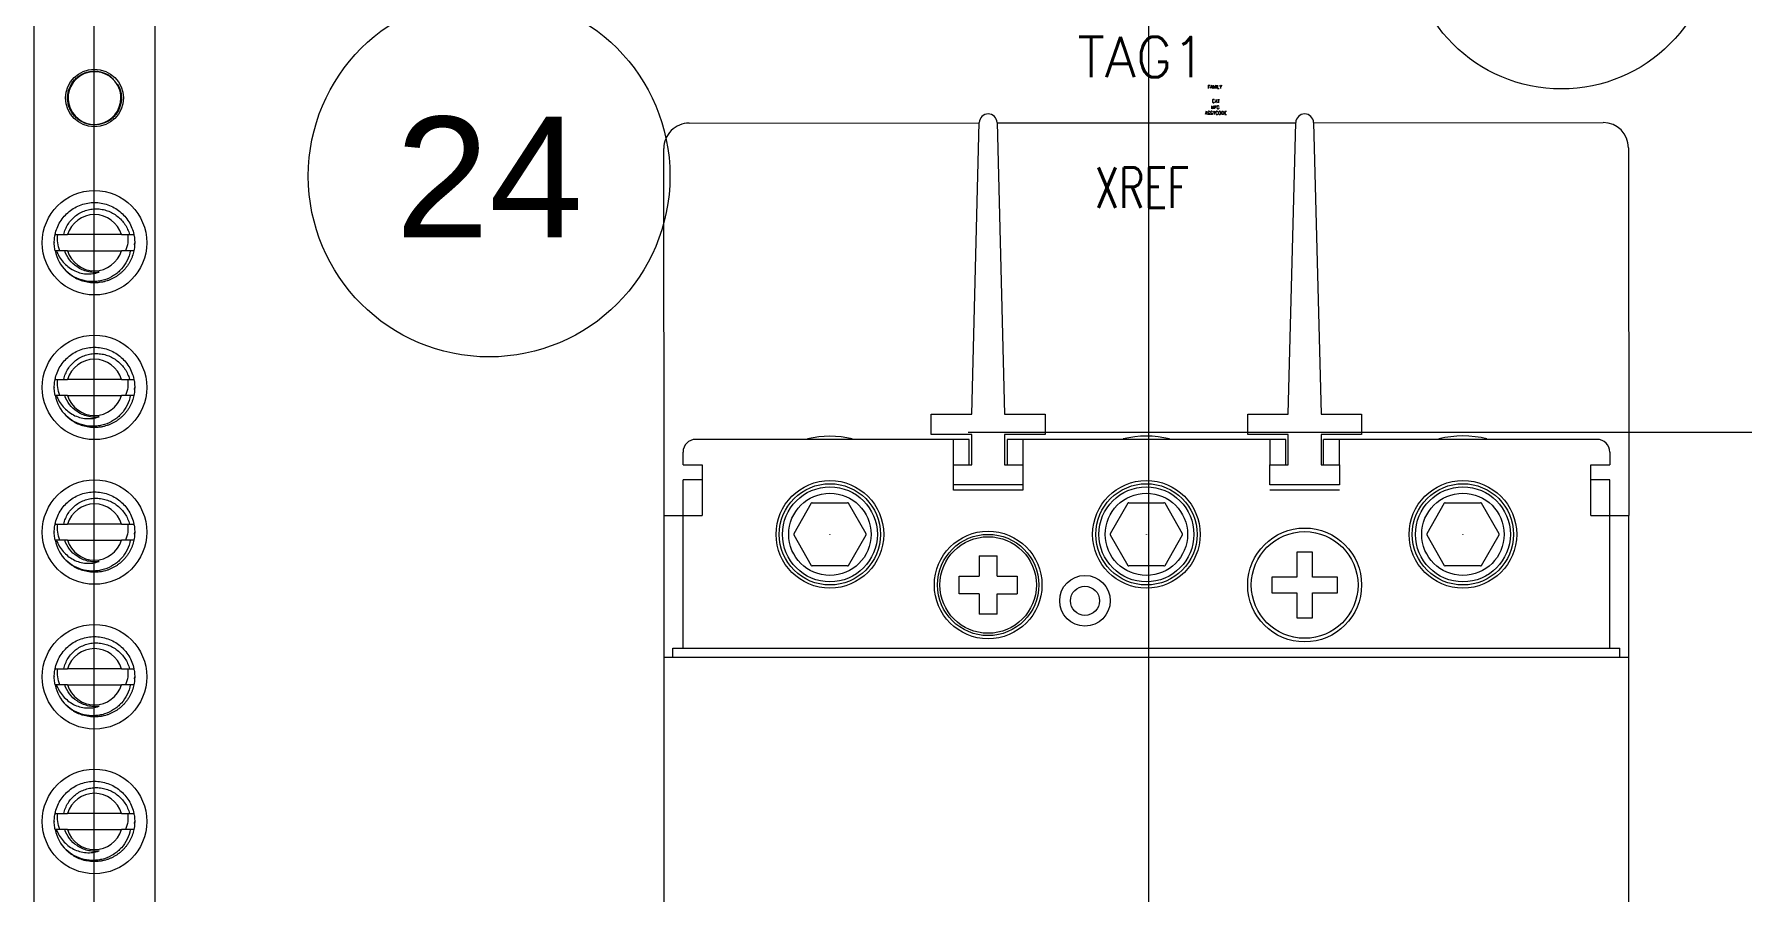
# Model space of a CAD drawing. Header units: inches. Extents: x -0.2 to 94.8, y -0.3 to 60.7.
# Drawn here: x 33.81 to 39.13, y 33.75 to 36.43 of the extents above; entities that cross this region are included whole.
import ezdxf
from ezdxf.enums import TextEntityAlignment as Align

# ---------------------------------------------------------------- set-up
doc = ezdxf.new("R2010")
doc.units = ezdxf.units.IN
doc.header["$MEASUREMENT"] = 0
doc.linetypes.add('SLD-Solid', pattern=[0])
for name, color, linetype in [('PB', 7, 'Continuous'), ('PBAL', 52, 'Continuous'), ('PITEM', 20, 'Continuous'), ('PSYMS', 2, 'Continuous')]:
    doc.layers.add(name, color=color, linetype=linetype)
doc.styles.get("Standard").update_dxf_attribs({"font": 'arial.ttf'})
doc.styles.add('WD', font='romans.shx', dxfattribs={"height": 0.185})

msp = doc.modelspace()

# ---------------------------------------------------------------- linework, layer by layer
at = {"color": 7, "linetype": 'SLD-Solid', "lineweight": 25}
for p, q in [((33.81363, 31.49519), (33.81363, 36.45678)), ((34.18875, 36.45678), (34.18875, 31.49519)), ((34.08507, 35.80157), (33.91731, 35.80157)), ((34.11052, 35.80157), (34.1237, 35.80157)), ((33.87619, 35.77706), (33.87615, 35.77656)), ((33.91731, 35.75155), (34.08507, 35.75155)), ((33.87619, 35.32692), (33.87615, 35.32642)), ((34.08507, 35.35142), (33.91731, 35.35142)), ((34.11052, 35.35142), (34.1237, 35.35142)), ((33.91731, 35.30141), (34.08507, 35.30141)), ((34.08507, 34.90128), (33.91731, 34.90128)), ((34.11052, 34.90128), (34.1237, 34.90128)), ((33.87619, 34.87678), (33.87615, 34.87627)), ((33.91731, 34.85126), (34.08507, 34.85126)), ((33.87619, 34.42663), (33.87615, 34.42613)), ((34.08507, 34.45114), (33.91731, 34.45114)), ((34.11052, 34.45114), (34.1237, 34.45114)), ((33.91731, 34.40112), (34.08507, 34.40112)), ((34.08507, 34.00099), (33.91731, 34.00099)), ((34.11052, 34.00099), (34.1237, 34.00099)), ((33.87619, 33.97649), (33.87615, 33.97599)), ((33.91731, 33.95098), (34.08507, 33.95098))]:
    msp.add_line(p, q, dxfattribs=at)
at = {"color": 7, "linetype": 'Continuous'}
for p, q in [((35.85091, 36.14861), (36.75348, 36.14914)), ((36.80891, 36.14918), (37.73804, 36.14973)), ((37.79348, 36.14976), (38.69434, 36.15029)), ((35.77287, 34.9283), (35.7722, 36.0698)), ((38.77315, 36.07157), (38.77383, 34.9283)), ((36.231, 34.96583), (36.17628, 34.87105)), ((36.2342, 34.96768), (36.34362, 34.96768)), ((36.40154, 34.87105), (36.34682, 34.96583)), ((37.21556, 34.96583), (37.16085, 34.87105)), ((37.21877, 34.96768), (37.32818, 34.96768)), ((37.38611, 34.87105), (37.33139, 34.96583)), ((38.20013, 34.96583), (38.14541, 34.87105)), ((38.20334, 34.96768), (38.31275, 34.96768)), ((38.37067, 34.87105), (38.31596, 34.96583)), ((36.17628, 34.86739), (36.231, 34.77262)), ((36.34682, 34.77262), (36.40154, 34.86739)), ((37.16085, 34.86739), (37.21556, 34.77262)), ((37.33139, 34.77262), (37.38611, 34.86739)), ((38.14541, 34.86739), (38.20013, 34.77262)), ((38.31596, 34.77262), (38.37067, 34.86739)), ((36.34362, 34.77077), (36.2342, 34.77077)), ((37.32818, 34.77077), (37.21877, 34.77077)), ((38.31275, 34.77077), (38.20334, 34.77077))]:
    msp.add_line(p, q, dxfattribs=at)
at = {"color": 6, "linetype": 'Continuous'}
for p, q in [((36.72212, 35.16459), (35.87146, 35.16459)), ((36.67289, 35.08583), (36.67289, 35.16459)), ((36.72212, 35.08583), (36.72212, 35.16459)), ((37.70669, 35.16459), (36.84027, 35.16459)), ((36.84027, 35.16459), (36.84027, 35.08583)), ((36.8895, 35.16459), (36.8895, 35.08594)), ((37.65746, 35.16459), (37.65746, 35.08583)), ((37.70669, 35.08583), (37.70669, 35.16459)), ((38.6755, 35.16459), (37.82483, 35.16459)), ((37.82483, 35.08583), (37.82483, 35.16459)), ((37.87406, 35.08583), (37.87406, 35.16459)), ((35.83207, 35.08583), (35.83207, 35.12521)), ((38.71488, 35.12521), (38.71488, 35.08583)), ((35.83207, 35.08583), (35.89115, 35.08583)), ((35.89115, 35.08583), (35.89115, 34.9283)), ((38.65581, 35.08583), (38.71488, 35.08583)), ((38.65581, 34.9283), (38.65581, 35.08583)), ((35.89115, 35.03857), (35.83207, 35.03857)), ((35.83207, 34.51478), (35.83207, 35.03857)), ((36.67289, 35.00706), (36.67289, 35.02282)), ((36.8895, 35.00706), (36.67289, 35.00706)), ((36.8895, 35.02282), (36.8895, 35.00706)), ((37.87406, 35.00706), (37.65746, 35.00706)), ((38.71488, 35.03857), (38.65581, 35.03857)), ((38.71488, 34.51478), (38.71488, 35.03857)), ((35.773, 34.9283), (35.89115, 34.9283)), ((35.773, 30.28115), (35.773, 34.9283)), ((38.65581, 34.9283), (38.77396, 34.9283)), ((38.77396, 30.28115), (38.77396, 34.9283)), ((37.79037, 34.81409), (37.74115, 34.81409)), ((37.74115, 34.81409), (37.74115, 34.73631)), ((37.79037, 34.73631), (37.79037, 34.81409)), ((37.74115, 34.73631), (37.66337, 34.73631)), ((37.66337, 34.73631), (37.66337, 34.68708)), ((37.86815, 34.73631), (37.79037, 34.73631)), ((37.86815, 34.68708), (37.86815, 34.73631)), ((37.66337, 34.68708), (37.74115, 34.68708)), ((37.74115, 34.68708), (37.74115, 34.6093)), ((37.79037, 34.68708), (37.86815, 34.68708)), ((37.79037, 34.6093), (37.79037, 34.68708)), ((37.74115, 34.6093), (37.79037, 34.6093)), ((35.773, 34.48721), (38.77396, 34.48721)), ((35.80057, 34.51478), (38.74639, 34.51478)), ((35.80057, 34.48721), (35.80057, 34.51478)), ((38.74639, 34.48721), (38.74639, 34.51478))]:
    msp.add_line(p, q, dxfattribs=at)
at = {"color": 7, "linetype": 'SLD-Solid', "lineweight": 25, "flags": 128}
for points in [[(33.87937, 35.80474), (33.87859, 35.80112), (33.8781, 35.79855)], [(34.12605, 35.76992), (34.12611, 35.77107), (34.12623, 35.77656)], [(33.87937, 35.35459), (33.87859, 35.35098), (33.8781, 35.34841)], [(34.12605, 35.31978), (34.12611, 35.32092), (34.12623, 35.32642)], [(33.87937, 34.90445), (33.87859, 34.90083), (33.8781, 34.89826)], [(34.12605, 34.86964), (34.12611, 34.87078), (34.12623, 34.87627)], [(33.87937, 34.45431), (33.87859, 34.45069), (33.8781, 34.44812)], [(34.12605, 34.41949), (34.12611, 34.42064), (34.12623, 34.42613)], [(33.87937, 34.00416), (33.87859, 34.00055), (33.8781, 33.99798)], [(34.12605, 33.96935), (34.12611, 33.97049), (34.12623, 33.97599)]]:
    msp.add_lwpolyline(points, dxfattribs=at)
at = {"color": 7, "linetype": 'SLD-Solid', "lineweight": 25}
for centre, radius in [((34.00119, 36.2267), 0.08984), ((34.00119, 35.77656), 0.16255), ((34.00119, 35.32642), 0.16255), ((34.00119, 34.87627), 0.16255), ((34.00119, 34.42613), 0.16255), ((34.00119, 33.97599), 0.16255)]:
    msp.add_circle(centre, radius, dxfattribs=at)
at = {"color": 6, "linetype": 'Continuous'}
for centre, radius in [((36.28891, 34.86922), 0.16738), ((36.28891, 34.86922), 0.15753), ((36.28891, 34.86922), 0.14768), ((36.28891, 34.86922), 0.12799), ((37.27348, 34.86922), 0.16738), ((37.27348, 34.86922), 0.15753), ((37.27348, 34.86922), 0.14768), ((37.27348, 34.86922), 0.12799), ((38.25804, 34.86922), 0.16738), ((38.25804, 34.86922), 0.15753), ((38.25804, 34.86922), 0.14768), ((38.25804, 34.86922), 0.12799), ((37.76576, 34.71169), 0.17722), ((36.78119, 34.71169), 0.16738), ((37.76576, 34.71169), 0.16596), ((37.08243, 34.66246), 0.07877), ((37.08243, 34.66246), 0.04529)]:
    msp.add_circle(centre, radius, dxfattribs=at)
at = {"color": 7, "linetype": 'Continuous'}
for centre, radius in [((36.28891, 34.86922), 0.000191), ((36.78119, 34.71169), 0.15753), ((37.27348, 34.86922), 0.000191), ((38.25804, 34.86922), 0.000191)]:
    msp.add_circle(centre, radius, dxfattribs=at)
at = {"color": 7, "linetype": 'SLD-Solid', "lineweight": 25}
for centre, radius, start, end in [((34.00121, 36.22658), 0.08201, 45.49411, 0.0886), ((34.00119, 36.2267), 0.08203, 0, 45), ((34.00119, 35.77656), 0.08753, 16.60155, 163.39845), ((34.00119, 35.77656), 0.12504, 191.53696, 225), ((34.00119, 35.77656), 0.08753, 196.60155, 343.39845), ((34.00119, 35.32642), 0.08753, 16.60155, 163.39845), ((34.00119, 35.32642), 0.12504, 191.53696, 225), ((34.00119, 35.32642), 0.08753, 196.60155, 343.39845), ((34.00119, 34.87627), 0.08753, 16.60155, 163.39845), ((34.00119, 34.87627), 0.12504, 191.53696, 225), ((34.00119, 34.87627), 0.08753, 196.60155, 343.39845), ((34.00119, 34.42613), 0.08753, 16.60155, 163.39845), ((34.00119, 34.42613), 0.12504, 191.53696, 225), ((34.00119, 34.42613), 0.08753, 196.60155, 343.39845), ((34.00119, 33.97599), 0.08753, 16.60155, 163.39845), ((34.00119, 33.97599), 0.12504, 191.53696, 225), ((34.00119, 33.97599), 0.08753, 196.60155, 343.39845)]:
    msp.add_arc(centre, radius, start, end, dxfattribs=at)
at = {"color": 7, "linetype": 'Continuous'}
for centre, radius, start, end in [((35.85096, 36.06984), 0.07877, 90.03389, 180.03389), ((38.69439, 36.07153), 0.07877, 0.03389, 90.03389), ((36.28882, 34.86893), 0.30522, 76.84301, 103.1296), ((37.27338, 34.86951), 0.30522, 76.30898, 103.65593), ((38.25795, 34.8701), 0.30522, 75.77524, 104.18205), ((36.28891, 34.86922), 0.11263, 119.05831, 120.94169), ((36.28891, 34.86922), 0.11263, 59.05831, 60.94169), ((37.27348, 34.86922), 0.11263, 119.05831, 120.94169), ((37.27348, 34.86922), 0.11263, 59.05831, 60.94169), ((38.25804, 34.86922), 0.11263, 119.05831, 120.94169), ((38.25804, 34.86922), 0.11263, 59.05831, 60.94169), ((36.28891, 34.86922), 0.11263, 179.06862, 180.93138), ((36.28891, 34.86922), 0.11263, 359.06862, 0.93138), ((37.27348, 34.86922), 0.11263, 179.06862, 180.93138), ((37.27348, 34.86922), 0.11263, 359.06862, 0.93138), ((38.25804, 34.86922), 0.11263, 179.06862, 180.93138), ((38.25804, 34.86922), 0.11263, 359.06862, 0.93138), ((36.28891, 34.86922), 0.11263, 239.05831, 240.94169), ((36.28891, 34.86922), 0.11263, 299.05831, 300.94169), ((37.27348, 34.86922), 0.11263, 239.05831, 240.94169), ((37.27348, 34.86922), 0.11263, 299.05831, 300.94169), ((38.25804, 34.86922), 0.11263, 239.05831, 240.94169), ((38.25804, 34.86922), 0.11263, 299.05831, 300.94169)]:
    msp.add_arc(centre, radius, start, end, dxfattribs=at)
at = {"color": 6, "linetype": 'Continuous'}
for centre, start, end in [((35.87146, 35.12521), 90, 180), ((38.6755, 35.12521), 360, 90)]:
    msp.add_arc(centre, 0.03938, start, end, dxfattribs=at)
at = {"color": 7, "linetype": 'SLD-Solid', "lineweight": 25}
for points, knots in [([(34.07328, 36.26926), (34.07855, 36.26034), (34.08207, 36.25065), (34.08461, 36.2354), (34.08499, 36.2303), (34.0848, 36.22008), (34.08423, 36.21491), (34.08217, 36.20485), (34.08069, 36.19996), (34.07684, 36.19047), (34.07444, 36.18584), (34.06891, 36.17722), (34.06577, 36.17319), (34.05875, 36.1657), (34.05485, 36.16224), (34.04249, 36.15317), (34.03303, 36.14861), (34.01332, 36.14324), (34.00284, 36.14238), (33.98253, 36.14445), (33.97245, 36.14741), (33.95877, 36.15435), (33.95436, 36.15711), (33.94621, 36.16336), (33.94246, 36.16682), (33.9356, 36.17443), (33.93247, 36.17861), (33.92712, 36.18734), (33.92487, 36.19192), (33.92119, 36.2015), (33.91978, 36.20652), (33.91793, 36.21657), (33.91746, 36.22166), (33.91748, 36.23197), (33.91797, 36.23712), (33.91985, 36.24716), (33.92124, 36.25209), (33.92685, 36.26656), (33.93227, 36.27533), (33.94267, 36.28679), (33.94644, 36.29024), (33.95457, 36.29643), (33.95898, 36.29919), (33.96816, 36.3038), (33.97292, 36.30567), (33.98275, 36.30852), (33.98787, 36.30951), (33.99807, 36.31052), (34.00317, 36.31055), (34.0134, 36.30968), (34.01853, 36.30877), (34.03331, 36.30469), (34.04271, 36.30013), (34.05103, 36.29396)], [0, 0, 0, 0, 0.0625, 0.0625, 0.09375, 0.09375, 0.125, 0.125, 0.15625, 0.15625, 0.1875, 0.1875, 0.21875, 0.21875, 0.25, 0.25, 0.3125, 0.3125, 0.375, 0.375, 0.4375, 0.4375, 0.46875, 0.46875, 0.5, 0.5, 0.53125, 0.53125, 0.5625, 0.5625, 0.59375, 0.59375, 0.625, 0.625, 0.65625, 0.65625, 0.6875, 0.6875, 0.75, 0.75, 0.78125, 0.78125, 0.8125, 0.8125, 0.84375, 0.84375, 0.875, 0.875, 0.90625, 0.90625, 0.9375, 0.9375, 1, 1, 1, 1]), ([(34.08322, 36.2267), (34.08349, 36.23412), (34.08278, 36.24141), (34.07945, 36.25573), (34.07681, 36.26273), (34.07328, 36.26926)], [0, 0, 0, 0, 0.5, 0.5, 1, 1, 1, 1]), ([(33.87868, 35.80157), (33.88154, 35.81558), (33.88692, 35.82932), (33.89811, 35.84771), (33.90235, 35.85347), (33.91159, 35.86406), (33.91657, 35.86888), (33.93297, 35.8823), (33.94575, 35.88956), (33.97294, 35.89922), (33.9873, 35.9016), (34.01508, 35.9016), (34.02944, 35.89922), (34.05663, 35.88956), (34.06941, 35.8823), (34.08581, 35.86888), (34.09079, 35.86406), (34.10003, 35.85347), (34.10427, 35.84771), (34.11546, 35.82932), (34.12084, 35.81558), (34.1237, 35.80157)], [0, 0, 0, 0, 0.125, 0.125, 0.1875, 0.1875, 0.25, 0.25, 0.375, 0.375, 0.5, 0.5, 0.625, 0.625, 0.75, 0.75, 0.8125, 0.8125, 0.875, 0.875, 1, 1, 1, 1]), ([(33.90584, 35.80157), (33.90703, 35.80729), (33.90871, 35.81285), (33.91304, 35.82368), (33.91573, 35.82898), (33.9219, 35.83888), (33.92541, 35.84352), (33.93323, 35.8522), (33.93757, 35.85625), (33.94674, 35.86345), (33.9516, 35.86665), (33.96189, 35.87222), (33.96732, 35.87459), (33.97835, 35.87832), (33.984, 35.87971), (33.99556, 35.88154), (34.00147, 35.88195), (34.01312, 35.88182), (34.01892, 35.88128), (34.03044, 35.87924), (34.03617, 35.87774), (34.04715, 35.87386), (34.05246, 35.87149), (34.06271, 35.86587), (34.06765, 35.8626), (34.07681, 35.8554), (34.08108, 35.85144), (34.08899, 35.84285), (34.09265, 35.83819), (34.10233, 35.82362), (34.10725, 35.81291), (34.11039, 35.80157)], [0, 0, 0, 0, 0.0625, 0.0625, 0.125, 0.125, 0.1875, 0.1875, 0.25, 0.25, 0.3125, 0.3125, 0.375, 0.375, 0.4375, 0.4375, 0.5, 0.5, 0.5625, 0.5625, 0.625, 0.625, 0.6875, 0.6875, 0.75, 0.75, 0.8125, 0.8125, 0.875, 0.875, 1, 1, 1, 1]), ([(33.87874, 35.75155), (33.87827, 35.75392), (33.87724, 35.75913), (33.87641, 35.76725), (33.87605, 35.77583), (33.87631, 35.78441), (33.87711, 35.79302), (33.87815, 35.79871), (33.87868, 35.80157)], [0, 0, 0, 0, 0.1440284, 0.3158545, 0.4857784, 0.6553591, 0.8268888, 1, 1, 1, 1]), ([(33.87868, 35.80157), (33.88183, 35.80157), (33.88813, 35.80157), (33.89685, 35.80157), (33.90269, 35.80157), (33.90537, 35.80157), (33.90564, 35.80157)], [0, 0, 0, 0, 0.3512557, 0.7025117, 0.9700148, 1, 1, 1, 1]), ([(33.89291, 35.75155), (33.88997, 35.75956), (33.88802, 35.76776), (33.88604, 35.78451), (33.88594, 35.79308), (33.88676, 35.80157)], [0, 0, 0, 0, 0.5, 0.5, 1, 1, 1, 1]), ([(34.10481, 35.80157), (34.10572, 35.79305), (34.10562, 35.78461), (34.10344, 35.76783), (34.10123, 35.75947), (34.09795, 35.75155)], [0, 0, 0, 0, 0.5, 0.5, 1, 1, 1, 1]), ([(34.12362, 35.80157), (34.12391, 35.80025), (34.12485, 35.79596), (34.12573, 35.7886), (34.12631, 35.77956), (34.12618, 35.77033), (34.12541, 35.76093), (34.12426, 35.75461), (34.12368, 35.75145)], [0, 0, 0, 0, 0.07986256, 0.26103437, 0.4402345, 0.61816667, 0.80904261, 1, 1, 1, 1]), ([(33.9084, 35.75155), (33.90651, 35.75155), (33.90463, 35.75155), (33.90274, 35.75155), (33.89963, 35.75155), (33.89651, 35.75155), (33.8934, 35.75155), (33.8898, 35.75155), (33.8862, 35.75155), (33.8826, 35.75155)], [0.0001078695, 0.0001078695, 0.0001078695, 0.0001078695, 0.00027406429, 0.00027406429, 0.00027406429, 0.00054812858, 0.00054812858, 0.00054812858, 0.0008648953, 0.0008648953, 0.0008648953, 0.0008648953]), ([(33.8826, 35.75155), (33.88506, 35.74507), (33.88807, 35.7389), (33.89512, 35.72715), (33.89921, 35.72153), (33.9083, 35.71113), (33.91326, 35.7064), (33.92396, 35.69783), (33.92979, 35.69397), (33.94201, 35.68763), (33.94835, 35.68511), (33.96149, 35.68137), (33.96836, 35.68015), (33.98204, 35.67915), (33.98886, 35.67934), (34.0025, 35.68112), (34.00928, 35.68273), (34.01575, 35.68516)], [0, 0, 0, 0, 0.125, 0.125, 0.25, 0.25, 0.375, 0.375, 0.5, 0.5, 0.625, 0.625, 0.75, 0.75, 0.875, 0.875, 1, 1, 1, 1]), ([(33.94686, 35.70163), (33.93779, 35.70748), (33.92998, 35.71477), (33.91687, 35.73187), (33.91189, 35.74131), (33.90853, 35.75155)], [0, 0, 0, 0, 0.5, 0.5, 1, 1, 1, 1]), ([(34.11266, 35.75155), (34.11079, 35.74102), (34.10751, 35.73094), (34.09813, 35.71168), (34.09215, 35.70281), (34.08149, 35.69093), (34.07762, 35.68717), (34.06948, 35.68025), (34.06522, 35.6771), (34.05182, 35.6685), (34.04197, 35.66391), (34.02678, 35.65919), (34.02163, 35.65795), (34.01113, 35.65617), (34.00575, 35.65563), (33.98976, 35.6551), (33.9792, 35.65611), (33.95829, 35.66093), (33.94831, 35.66465), (33.92951, 35.67458), (33.92066, 35.68084), (33.91277, 35.68814)], [0, 0, 0, 0, 0.125, 0.125, 0.25, 0.25, 0.3125, 0.3125, 0.375, 0.375, 0.5, 0.5, 0.5625, 0.5625, 0.625, 0.625, 0.75, 0.75, 0.875, 0.875, 1, 1, 1, 1]), ([(34.1237, 35.75155), (34.12304, 35.74861), (34.1217, 35.74271), (34.11889, 35.73406), (34.1155, 35.72561), (34.11139, 35.71722), (34.10654, 35.70897), (34.10096, 35.70098), (34.09484, 35.69352), (34.0882, 35.68659), (34.08104, 35.68017), (34.07349, 35.67439), (34.06561, 35.66926), (34.05749, 35.66478), (34.04904, 35.66091), (34.04032, 35.65768), (34.03124, 35.65506), (34.02185, 35.65311), (34.01224, 35.65188), (34.00264, 35.65141), (33.99304, 35.65166), (33.98344, 35.65266), (33.97403, 35.65438), (33.9649, 35.65678), (33.95611, 35.6598), (33.94757, 35.66347), (33.93934, 35.66776), (33.9315, 35.6726), (33.92414, 35.67796), (33.91814, 35.68292), (33.91476, 35.68627), (33.91352, 35.68751)], [0, 0, 0, 0, 0.0337231, 0.0675933, 0.1015209, 0.1354154, 0.1719848, 0.208298, 0.2442481, 0.2797603, 0.3154613, 0.3515829, 0.3859336, 0.4204747, 0.4551116, 0.489748, 0.5242875, 0.5607082, 0.5968047, 0.6324739, 0.6680068, 0.7039846, 0.7403185, 0.7748068, 0.8094226, 0.8440698, 0.8786521, 0.9130741, 0.9468845, 0.9803614, 1, 1, 1, 1]), ([(34.1237, 35.75155), (34.12055, 35.75155), (34.11694, 35.75155), (34.11332, 35.75155), (34.11286, 35.75155)], [0, 0, 0, 0, 0.8721541, 1, 1, 1, 1]), ([(34.01575, 35.68516), (34.00972, 35.6842), (34.00359, 35.68384), (33.9915, 35.68432), (33.98554, 35.68514), (33.97379, 35.68795), (33.96798, 35.68996), (33.95701, 35.695), (33.9518, 35.69805), (33.94686, 35.70163)], [0, 0, 0, 0, 0.25, 0.25, 0.5, 0.5, 0.75, 0.75, 1, 1, 1, 1]), ([(33.87868, 35.35142), (33.88154, 35.36544), (33.88692, 35.37917), (33.89811, 35.39756), (33.90235, 35.40332), (33.91159, 35.41392), (33.91657, 35.41874), (33.93297, 35.43216), (33.94575, 35.43942), (33.97294, 35.44907), (33.9873, 35.45146), (34.01508, 35.45146), (34.02944, 35.44907), (34.05663, 35.43942), (34.06941, 35.43216), (34.08581, 35.41874), (34.09079, 35.41392), (34.10003, 35.40332), (34.10427, 35.39756), (34.11546, 35.37917), (34.12084, 35.36544), (34.1237, 35.35142)], [0, 0, 0, 0, 0.125, 0.125, 0.1875, 0.1875, 0.25, 0.25, 0.375, 0.375, 0.5, 0.5, 0.625, 0.625, 0.75, 0.75, 0.8125, 0.8125, 0.875, 0.875, 1, 1, 1, 1]), ([(33.90584, 35.35142), (33.90703, 35.35714), (33.90871, 35.36271), (33.91304, 35.37354), (33.91573, 35.37884), (33.9219, 35.38874), (33.92541, 35.39338), (33.93323, 35.40206), (33.93757, 35.4061), (33.94674, 35.41331), (33.9516, 35.41651), (33.96189, 35.42208), (33.96732, 35.42445), (33.97835, 35.42818), (33.984, 35.42957), (33.99556, 35.43139), (34.00147, 35.43181), (34.01312, 35.43167), (34.01892, 35.43113), (34.03044, 35.4291), (34.03617, 35.42759), (34.04715, 35.42372), (34.05246, 35.42135), (34.06271, 35.41572), (34.06765, 35.41245), (34.07681, 35.40525), (34.08108, 35.4013), (34.08899, 35.39271), (34.09265, 35.38804), (34.10233, 35.37348), (34.10725, 35.36276), (34.11039, 35.35142)], [0, 0, 0, 0, 0.0625, 0.0625, 0.125, 0.125, 0.1875, 0.1875, 0.25, 0.25, 0.3125, 0.3125, 0.375, 0.375, 0.4375, 0.4375, 0.5, 0.5, 0.5625, 0.5625, 0.625, 0.625, 0.6875, 0.6875, 0.75, 0.75, 0.8125, 0.8125, 0.875, 0.875, 1, 1, 1, 1]), ([(33.87874, 35.30141), (33.87827, 35.30378), (33.87724, 35.30898), (33.87641, 35.31711), (33.87605, 35.32569), (33.87631, 35.33427), (33.87711, 35.34287), (33.87815, 35.34856), (33.87868, 35.35142)], [0, 0, 0, 0, 0.1440284, 0.3158545, 0.4857784, 0.6553591, 0.8268888, 1, 1, 1, 1]), ([(33.87868, 35.35142), (33.88183, 35.35142), (33.88813, 35.35142), (33.89685, 35.35142), (33.90269, 35.35142), (33.90537, 35.35142), (33.90564, 35.35142)], [0, 0, 0, 0, 0.3512557, 0.7025117, 0.9700148, 1, 1, 1, 1]), ([(33.89291, 35.30141), (33.88997, 35.30942), (33.88802, 35.31761), (33.88604, 35.33436), (33.88594, 35.34294), (33.88676, 35.35142)], [0, 0, 0, 0, 0.5, 0.5, 1, 1, 1, 1]), ([(34.10481, 35.35142), (34.10572, 35.34291), (34.10562, 35.33446), (34.10344, 35.31769), (34.10123, 35.30933), (34.09795, 35.30141)], [0, 0, 0, 0, 0.5, 0.5, 1, 1, 1, 1]), ([(34.12362, 35.35142), (34.12391, 35.35011), (34.12485, 35.34582), (34.12573, 35.33846), (34.12631, 35.32941), (34.12618, 35.32019), (34.12541, 35.31079), (34.12426, 35.30447), (34.12368, 35.30131)], [0, 0, 0, 0, 0.0798626, 0.2610344, 0.4402345, 0.6181667, 0.8090426, 1, 1, 1, 1]), ([(33.9084, 35.30141), (33.90651, 35.30141), (33.90463, 35.30141), (33.90274, 35.30141), (33.89963, 35.30141), (33.89651, 35.30141), (33.8934, 35.30141), (33.8898, 35.30141), (33.8862, 35.30141), (33.8826, 35.30141)], [0.0001078695, 0.0001078695, 0.0001078695, 0.0001078695, 0.00027406429, 0.00027406429, 0.00027406429, 0.00054812858, 0.00054812858, 0.00054812858, 0.0008648953, 0.0008648953, 0.0008648953, 0.0008648953]), ([(33.8826, 35.30141), (33.88506, 35.29493), (33.88807, 35.28876), (33.89512, 35.27701), (33.89921, 35.27138), (33.9083, 35.26099), (33.91326, 35.25625), (33.92396, 35.24769), (33.92979, 35.24383), (33.94201, 35.23748), (33.94835, 35.23497), (33.96149, 35.23123), (33.96836, 35.23001), (33.98204, 35.22901), (33.98886, 35.2292), (34.0025, 35.23098), (34.00928, 35.23259), (34.01575, 35.23501)], [0, 0, 0, 0, 0.125, 0.125, 0.25, 0.25, 0.375, 0.375, 0.5, 0.5, 0.625, 0.625, 0.75, 0.75, 0.875, 0.875, 1, 1, 1, 1]), ([(33.94686, 35.25149), (33.93779, 35.25734), (33.92998, 35.26462), (33.91687, 35.28172), (33.91189, 35.29116), (33.90853, 35.30141)], [0, 0, 0, 0, 0.5, 0.5, 1, 1, 1, 1]), ([(34.11266, 35.30141), (34.11079, 35.29088), (34.10751, 35.2808), (34.09813, 35.26154), (34.09215, 35.25267), (34.08149, 35.24079), (34.07762, 35.23702), (34.06948, 35.23011), (34.06522, 35.22695), (34.05182, 35.21836), (34.04197, 35.21377), (34.02678, 35.20904), (34.02163, 35.20781), (34.01113, 35.20603), (34.00575, 35.20549), (33.98976, 35.20496), (33.9792, 35.20597), (33.95829, 35.21079), (33.94831, 35.21451), (33.92951, 35.22444), (33.92066, 35.23069), (33.91277, 35.238)], [0, 0, 0, 0, 0.125, 0.125, 0.25, 0.25, 0.3125, 0.3125, 0.375, 0.375, 0.5, 0.5, 0.5625, 0.5625, 0.625, 0.625, 0.75, 0.75, 0.875, 0.875, 1, 1, 1, 1]), ([(34.1237, 35.30141), (34.12304, 35.29846), (34.1217, 35.29256), (34.11889, 35.28391), (34.1155, 35.27547), (34.11139, 35.26707), (34.10654, 35.25883), (34.10096, 35.25084), (34.09484, 35.24338), (34.0882, 35.23644), (34.08104, 35.23003), (34.07349, 35.22425), (34.06561, 35.21911), (34.05749, 35.21464), (34.04904, 35.21077), (34.04032, 35.20754), (34.03124, 35.20492), (34.02185, 35.20297), (34.01224, 35.20174), (34.00264, 35.20126), (33.99304, 35.20152), (33.98344, 35.20252), (33.97403, 35.20424), (33.9649, 35.20664), (33.95611, 35.20966), (33.94757, 35.21333), (33.93934, 35.21762), (33.9315, 35.22245), (33.92414, 35.22782), (33.91814, 35.23278), (33.91476, 35.23613), (33.91352, 35.23737)], [0, 0, 0, 0, 0.0337231, 0.0675933, 0.1015209, 0.1354154, 0.1719848, 0.208298, 0.2442481, 0.2797603, 0.3154613, 0.3515829, 0.3859336, 0.4204747, 0.4551116, 0.489748, 0.5242875, 0.5607082, 0.5968047, 0.6324739, 0.6680068, 0.7039846, 0.7403185, 0.7748068, 0.8094226, 0.8440698, 0.8786521, 0.9130741, 0.9468845, 0.9803614, 1, 1, 1, 1]), ([(34.1237, 35.30141), (34.12055, 35.30141), (34.11694, 35.30141), (34.11332, 35.30141), (34.11286, 35.30141)], [0, 0, 0, 0, 0.8721541, 1, 1, 1, 1]), ([(34.01575, 35.23501), (34.00972, 35.23405), (34.00359, 35.2337), (33.9915, 35.23417), (33.98554, 35.235), (33.97379, 35.23781), (33.96798, 35.23982), (33.95701, 35.24486), (33.9518, 35.24791), (33.94686, 35.25149)], [0, 0, 0, 0, 0.25, 0.25, 0.5, 0.5, 0.75, 0.75, 1, 1, 1, 1]), ([(33.87868, 34.90128), (33.88154, 34.9153), (33.88692, 34.92903), (33.89811, 34.94742), (33.90235, 34.95318), (33.91159, 34.96377), (33.91657, 34.9686), (33.93297, 34.98201), (33.94575, 34.98927), (33.97294, 34.99893), (33.9873, 35.00131), (34.01508, 35.00131), (34.02944, 34.99893), (34.05663, 34.98927), (34.06941, 34.98201), (34.08581, 34.9686), (34.09079, 34.96377), (34.10003, 34.95318), (34.10427, 34.94742), (34.11546, 34.92903), (34.12084, 34.9153), (34.1237, 34.90128)], [0, 0, 0, 0, 0.125, 0.125, 0.1875, 0.1875, 0.25, 0.25, 0.375, 0.375, 0.5, 0.5, 0.625, 0.625, 0.75, 0.75, 0.8125, 0.8125, 0.875, 0.875, 1, 1, 1, 1]), ([(33.90584, 34.90128), (33.90703, 34.907), (33.90871, 34.91257), (33.91304, 34.9234), (33.91573, 34.9287), (33.9219, 34.93859), (33.92541, 34.94324), (33.93323, 34.95191), (33.93757, 34.95596), (33.94674, 34.96317), (33.9516, 34.96636), (33.96189, 34.97194), (33.96732, 34.9743), (33.97835, 34.97803), (33.984, 34.97942), (33.99556, 34.98125), (34.00147, 34.98166), (34.01312, 34.98153), (34.01892, 34.98099), (34.03044, 34.97895), (34.03617, 34.97745), (34.04715, 34.97358), (34.05246, 34.97121), (34.06271, 34.96558), (34.06765, 34.96231), (34.07681, 34.95511), (34.08108, 34.95115), (34.08899, 34.94256), (34.09265, 34.9379), (34.10233, 34.92334), (34.10725, 34.91262), (34.11039, 34.90128)], [0, 0, 0, 0, 0.0625, 0.0625, 0.125, 0.125, 0.1875, 0.1875, 0.25, 0.25, 0.3125, 0.3125, 0.375, 0.375, 0.4375, 0.4375, 0.5, 0.5, 0.5625, 0.5625, 0.625, 0.625, 0.6875, 0.6875, 0.75, 0.75, 0.8125, 0.8125, 0.875, 0.875, 1, 1, 1, 1]), ([(33.87874, 34.85126), (33.87827, 34.85364), (33.87724, 34.85884), (33.87641, 34.86696), (33.87605, 34.87554), (33.87631, 34.88412), (33.87711, 34.89273), (33.87815, 34.89842), (33.87868, 34.90128)], [0, 0, 0, 0, 0.1440284, 0.3158545, 0.4857784, 0.6553591, 0.8268888, 1, 1, 1, 1]), ([(33.87868, 34.90128), (33.88183, 34.90128), (33.88813, 34.90128), (33.89685, 34.90128), (33.90269, 34.90128), (33.90537, 34.90128), (33.90564, 34.90128)], [0, 0, 0, 0, 0.3512557, 0.7025117, 0.9700148, 1, 1, 1, 1]), ([(33.89291, 34.85126), (33.88997, 34.85927), (33.88802, 34.86747), (33.88604, 34.88422), (33.88594, 34.8928), (33.88676, 34.90128)], [0, 0, 0, 0, 0.5, 0.5, 1, 1, 1, 1]), ([(34.10481, 34.90128), (34.10572, 34.89277), (34.10562, 34.88432), (34.10344, 34.86755), (34.10123, 34.85919), (34.09795, 34.85126)], [0, 0, 0, 0, 0.5, 0.5, 1, 1, 1, 1]), ([(34.12362, 34.90128), (34.12391, 34.89997), (34.12485, 34.89568), (34.12573, 34.88831), (34.12631, 34.87927), (34.12618, 34.87004), (34.12541, 34.86065), (34.12426, 34.85432), (34.12368, 34.85116)], [0, 0, 0, 0, 0.0798626, 0.2610344, 0.4402345, 0.6181667, 0.8090426, 1, 1, 1, 1]), ([(33.9084, 34.85126), (33.90651, 34.85126), (33.90463, 34.85126), (33.90274, 34.85126), (33.89963, 34.85126), (33.89651, 34.85126), (33.8934, 34.85126), (33.8898, 34.85126), (33.8862, 34.85126), (33.8826, 34.85126)], [0.0001078695, 0.0001078695, 0.0001078695, 0.0001078695, 0.00027406429, 0.00027406429, 0.00027406429, 0.00054812858, 0.00054812858, 0.00054812858, 0.0008648953, 0.0008648953, 0.0008648953, 0.0008648953]), ([(33.8826, 34.85126), (33.88506, 34.84479), (33.88807, 34.83862), (33.89512, 34.82686), (33.89921, 34.82124), (33.9083, 34.81084), (33.91326, 34.80611), (33.92396, 34.79755), (33.92979, 34.79369), (33.94201, 34.78734), (33.94835, 34.78483), (33.96149, 34.78109), (33.96836, 34.77987), (33.98204, 34.77886), (33.98886, 34.77905), (34.0025, 34.78083), (34.00928, 34.78245), (34.01575, 34.78487)], [0, 0, 0, 0, 0.125, 0.125, 0.25, 0.25, 0.375, 0.375, 0.5, 0.5, 0.625, 0.625, 0.75, 0.75, 0.875, 0.875, 1, 1, 1, 1]), ([(33.94686, 34.80134), (33.93779, 34.8072), (33.92998, 34.81448), (33.91687, 34.83158), (33.91189, 34.84102), (33.90853, 34.85126)], [0, 0, 0, 0, 0.5, 0.5, 1, 1, 1, 1]), ([(34.11266, 34.85126), (34.11079, 34.84073), (34.10751, 34.83065), (34.09813, 34.81139), (34.09215, 34.80253), (34.08149, 34.79065), (34.07762, 34.78688), (34.06948, 34.77997), (34.06522, 34.77681), (34.05182, 34.76822), (34.04197, 34.76363), (34.02678, 34.7589), (34.02163, 34.75767), (34.01113, 34.75589), (34.00575, 34.75535), (33.98976, 34.75481), (33.9792, 34.75583), (33.95829, 34.76064), (33.94831, 34.76437), (33.92951, 34.7743), (33.92066, 34.78055), (33.91277, 34.78786)], [0, 0, 0, 0, 0.125, 0.125, 0.25, 0.25, 0.3125, 0.3125, 0.375, 0.375, 0.5, 0.5, 0.5625, 0.5625, 0.625, 0.625, 0.75, 0.75, 0.875, 0.875, 1, 1, 1, 1]), ([(34.1237, 34.85126), (34.12304, 34.84832), (34.1217, 34.84242), (34.11889, 34.83377), (34.1155, 34.82532), (34.11139, 34.81693), (34.10654, 34.80869), (34.10096, 34.80069), (34.09484, 34.79323), (34.0882, 34.7863), (34.08104, 34.77989), (34.07349, 34.77411), (34.06561, 34.76897), (34.05749, 34.7645), (34.04904, 34.76062), (34.04032, 34.75739), (34.03124, 34.75477), (34.02185, 34.75282), (34.01224, 34.7516), (34.00264, 34.75112), (33.99304, 34.75137), (33.98344, 34.75237), (33.97403, 34.75409), (33.9649, 34.7565), (33.95611, 34.75952), (33.94757, 34.76319), (33.93934, 34.76747), (33.9315, 34.77231), (33.92414, 34.77767), (33.91814, 34.78263), (33.91476, 34.78598), (33.91352, 34.78722)], [0, 0, 0, 0, 0.0337231, 0.0675933, 0.1015209, 0.1354154, 0.1719848, 0.208298, 0.2442481, 0.2797603, 0.3154613, 0.3515829, 0.3859336, 0.4204747, 0.4551116, 0.489748, 0.5242875, 0.5607082, 0.5968047, 0.6324739, 0.6680068, 0.7039846, 0.7403185, 0.7748068, 0.8094226, 0.8440698, 0.8786521, 0.9130741, 0.9468845, 0.9803614, 1, 1, 1, 1]), ([(34.1237, 34.85126), (34.12055, 34.85126), (34.11694, 34.85126), (34.11332, 34.85126), (34.11286, 34.85126)], [0, 0, 0, 0, 0.8721541, 1, 1, 1, 1]), ([(34.01575, 34.78487), (34.00972, 34.78391), (34.00359, 34.78355), (33.9915, 34.78403), (33.98554, 34.78485), (33.97379, 34.78766), (33.96798, 34.78967), (33.95701, 34.79472), (33.9518, 34.79776), (33.94686, 34.80134)], [0, 0, 0, 0, 0.25, 0.25, 0.5, 0.5, 0.75, 0.75, 1, 1, 1, 1]), ([(33.87868, 34.45114), (33.88154, 34.46515), (33.88692, 34.47889), (33.89811, 34.49727), (33.90235, 34.50304), (33.91159, 34.51363), (33.91657, 34.51845), (33.93297, 34.53187), (33.94575, 34.53913), (33.97294, 34.54879), (33.9873, 34.55117), (34.01508, 34.55117), (34.02944, 34.54879), (34.05663, 34.53913), (34.06941, 34.53187), (34.08581, 34.51845), (34.09079, 34.51363), (34.10003, 34.50304), (34.10427, 34.49727), (34.11546, 34.47889), (34.12084, 34.46515), (34.1237, 34.45114)], [0, 0, 0, 0, 0.125, 0.125, 0.1875, 0.1875, 0.25, 0.25, 0.375, 0.375, 0.5, 0.5, 0.625, 0.625, 0.75, 0.75, 0.8125, 0.8125, 0.875, 0.875, 1, 1, 1, 1]), ([(33.90584, 34.45114), (33.90703, 34.45686), (33.90871, 34.46242), (33.91304, 34.47325), (33.91573, 34.47855), (33.9219, 34.48845), (33.92541, 34.49309), (33.93323, 34.50177), (33.93757, 34.50582), (33.94674, 34.51302), (33.9516, 34.51622), (33.96189, 34.52179), (33.96732, 34.52416), (33.97835, 34.52789), (33.984, 34.52928), (33.99556, 34.53111), (34.00147, 34.53152), (34.01312, 34.53139), (34.01892, 34.53085), (34.03044, 34.52881), (34.03617, 34.5273), (34.04715, 34.52343), (34.05246, 34.52106), (34.06271, 34.51544), (34.06765, 34.51216), (34.07681, 34.50496), (34.08108, 34.50101), (34.08899, 34.49242), (34.09265, 34.48776), (34.10233, 34.47319), (34.10725, 34.46248), (34.11039, 34.45114)], [0, 0, 0, 0, 0.0625, 0.0625, 0.125, 0.125, 0.1875, 0.1875, 0.25, 0.25, 0.3125, 0.3125, 0.375, 0.375, 0.4375, 0.4375, 0.5, 0.5, 0.5625, 0.5625, 0.625, 0.625, 0.6875, 0.6875, 0.75, 0.75, 0.8125, 0.8125, 0.875, 0.875, 1, 1, 1, 1]), ([(33.87874, 34.40112), (33.87827, 34.40349), (33.87724, 34.4087), (33.87641, 34.41682), (33.87605, 34.4254), (33.87631, 34.43398), (33.87711, 34.44259), (33.87815, 34.44828), (33.87868, 34.45114)], [0, 0, 0, 0, 0.1440284, 0.3158545, 0.4857784, 0.6553591, 0.8268888, 1, 1, 1, 1]), ([(33.87868, 34.45114), (33.88183, 34.45114), (33.88813, 34.45114), (33.89685, 34.45114), (33.90269, 34.45114), (33.90537, 34.45114), (33.90564, 34.45114)], [0, 0, 0, 0, 0.3512557, 0.7025117, 0.9700148, 1, 1, 1, 1]), ([(33.89291, 34.40112), (33.88997, 34.40913), (33.88802, 34.41733), (33.88604, 34.43407), (33.88594, 34.44265), (33.88676, 34.45114)], [0, 0, 0, 0, 0.5, 0.5, 1, 1, 1, 1]), ([(34.10481, 34.45114), (34.10572, 34.44262), (34.10562, 34.43417), (34.10344, 34.4174), (34.10123, 34.40904), (34.09795, 34.40112)], [0, 0, 0, 0, 0.5, 0.5, 1, 1, 1, 1]), ([(34.12362, 34.45114), (34.12391, 34.44982), (34.12485, 34.44553), (34.12573, 34.43817), (34.12631, 34.42913), (34.12618, 34.4199), (34.12541, 34.4105), (34.12426, 34.40418), (34.12368, 34.40102)], [0, 0, 0, 0, 0.0798626, 0.2610344, 0.4402345, 0.6181667, 0.8090426, 1, 1, 1, 1]), ([(33.9084, 34.40112), (33.90651, 34.40112), (33.90463, 34.40112), (33.90274, 34.40112), (33.89963, 34.40112), (33.89651, 34.40112), (33.8934, 34.40112), (33.8898, 34.40112), (33.8862, 34.40112), (33.8826, 34.40112)], [0.0001078695, 0.0001078695, 0.0001078695, 0.0001078695, 0.00027406429, 0.00027406429, 0.00027406429, 0.00054812858, 0.00054812858, 0.00054812858, 0.0008648953, 0.0008648953, 0.0008648953, 0.0008648953]), ([(33.8826, 34.40112), (33.88506, 34.39464), (33.88807, 34.38847), (33.89512, 34.37672), (33.89921, 34.3711), (33.9083, 34.3607), (33.91326, 34.35597), (33.92396, 34.3474), (33.92979, 34.34354), (33.94201, 34.3372), (33.94835, 34.33468), (33.96149, 34.33094), (33.96836, 34.32972), (33.98204, 34.32872), (33.98886, 34.32891), (34.0025, 34.33069), (34.00928, 34.3323), (34.01575, 34.33473)], [0, 0, 0, 0, 0.125, 0.125, 0.25, 0.25, 0.375, 0.375, 0.5, 0.5, 0.625, 0.625, 0.75, 0.75, 0.875, 0.875, 1, 1, 1, 1]), ([(33.94686, 34.3512), (33.93779, 34.35705), (33.92998, 34.36434), (33.91687, 34.38144), (33.91189, 34.39088), (33.90853, 34.40112)], [0, 0, 0, 0, 0.5, 0.5, 1, 1, 1, 1]), ([(34.11266, 34.40112), (34.11079, 34.39059), (34.10751, 34.38051), (34.09813, 34.36125), (34.09215, 34.35238), (34.08149, 34.3405), (34.07762, 34.33674), (34.06948, 34.32982), (34.06522, 34.32667), (34.05182, 34.31807), (34.04197, 34.31348), (34.02678, 34.30876), (34.02163, 34.30752), (34.01113, 34.30574), (34.00575, 34.3052), (33.98976, 34.30467), (33.9792, 34.30568), (33.95829, 34.3105), (33.94831, 34.31422), (33.92951, 34.32415), (33.92066, 34.33041), (33.91277, 34.33771)], [0, 0, 0, 0, 0.125, 0.125, 0.25, 0.25, 0.3125, 0.3125, 0.375, 0.375, 0.5, 0.5, 0.5625, 0.5625, 0.625, 0.625, 0.75, 0.75, 0.875, 0.875, 1, 1, 1, 1]), ([(34.1237, 34.40112), (34.12304, 34.39818), (34.1217, 34.39228), (34.11889, 34.38363), (34.1155, 34.37518), (34.11139, 34.36679), (34.10654, 34.35854), (34.10096, 34.35055), (34.09484, 34.34309), (34.0882, 34.33616), (34.08104, 34.32974), (34.07349, 34.32396), (34.06561, 34.31883), (34.05749, 34.31435), (34.04904, 34.31048), (34.04032, 34.30725), (34.03124, 34.30463), (34.02185, 34.30268), (34.01224, 34.30145), (34.00264, 34.30098), (33.99304, 34.30123), (33.98344, 34.30223), (33.97403, 34.30395), (33.9649, 34.30635), (33.95611, 34.30937), (33.94757, 34.31304), (33.93934, 34.31733), (33.9315, 34.32217), (33.92414, 34.32753), (33.91814, 34.33249), (33.91476, 34.33584), (33.91352, 34.33708)], [0, 0, 0, 0, 0.0337231, 0.0675933, 0.1015209, 0.1354154, 0.1719848, 0.208298, 0.2442481, 0.2797603, 0.3154613, 0.3515829, 0.3859336, 0.4204747, 0.4551116, 0.489748, 0.5242875, 0.5607082, 0.5968047, 0.6324739, 0.6680068, 0.7039846, 0.7403185, 0.7748068, 0.8094226, 0.8440698, 0.8786521, 0.9130741, 0.9468845, 0.9803614, 1, 1, 1, 1]), ([(34.1237, 34.40112), (34.12055, 34.40112), (34.11694, 34.40112), (34.11332, 34.40112), (34.11286, 34.40112)], [0, 0, 0, 0, 0.8721541, 1, 1, 1, 1]), ([(34.01575, 34.33473), (34.00972, 34.33377), (34.00359, 34.33341), (33.9915, 34.33388), (33.98554, 34.33471), (33.97379, 34.33752), (33.96798, 34.33953), (33.95701, 34.34457), (33.9518, 34.34762), (33.94686, 34.3512)], [0, 0, 0, 0, 0.25, 0.25, 0.5, 0.5, 0.75, 0.75, 1, 1, 1, 1]), ([(33.87868, 34.00099), (33.88154, 34.01501), (33.88692, 34.02874), (33.89811, 34.04713), (33.90235, 34.05289), (33.91159, 34.06349), (33.91657, 34.06831), (33.93297, 34.08173), (33.94575, 34.08899), (33.97294, 34.09864), (33.9873, 34.10102), (34.01508, 34.10102), (34.02944, 34.09864), (34.05663, 34.08899), (34.06941, 34.08173), (34.08581, 34.06831), (34.09079, 34.06349), (34.10003, 34.05289), (34.10427, 34.04713), (34.11546, 34.02874), (34.12084, 34.01501), (34.1237, 34.00099)], [0, 0, 0, 0, 0.125, 0.125, 0.1875, 0.1875, 0.25, 0.25, 0.375, 0.375, 0.5, 0.5, 0.625, 0.625, 0.75, 0.75, 0.8125, 0.8125, 0.875, 0.875, 1, 1, 1, 1]), ([(33.90584, 34.00099), (33.90703, 34.00671), (33.90871, 34.01228), (33.91304, 34.02311), (33.91573, 34.02841), (33.9219, 34.03831), (33.92541, 34.04295), (33.93323, 34.05162), (33.93757, 34.05567), (33.94674, 34.06288), (33.9516, 34.06608), (33.96189, 34.07165), (33.96732, 34.07402), (33.97835, 34.07774), (33.984, 34.07914), (33.99556, 34.08096), (34.00147, 34.08138), (34.01312, 34.08124), (34.01892, 34.0807), (34.03044, 34.07867), (34.03617, 34.07716), (34.04715, 34.07329), (34.05246, 34.07092), (34.06271, 34.06529), (34.06765, 34.06202), (34.07681, 34.05482), (34.08108, 34.05087), (34.08899, 34.04228), (34.09265, 34.03761), (34.10233, 34.02305), (34.10725, 34.01233), (34.11039, 34.00099)], [0, 0, 0, 0, 0.0625, 0.0625, 0.125, 0.125, 0.1875, 0.1875, 0.25, 0.25, 0.3125, 0.3125, 0.375, 0.375, 0.4375, 0.4375, 0.5, 0.5, 0.5625, 0.5625, 0.625, 0.625, 0.6875, 0.6875, 0.75, 0.75, 0.8125, 0.8125, 0.875, 0.875, 1, 1, 1, 1]), ([(33.87874, 33.95098), (33.87827, 33.95335), (33.87724, 33.95855), (33.87641, 33.96668), (33.87605, 33.97526), (33.87631, 33.98384), (33.87711, 33.99244), (33.87815, 33.99813), (33.87868, 34.00099)], [0, 0, 0, 0, 0.1440284, 0.3158545, 0.4857784, 0.6553591, 0.8268888, 1, 1, 1, 1]), ([(33.87868, 34.00099), (33.88183, 34.00099), (33.88813, 34.00099), (33.89685, 34.00099), (33.90269, 34.00099), (33.90537, 34.00099), (33.90564, 34.00099)], [0, 0, 0, 0, 0.3512557, 0.7025117, 0.9700148, 1, 1, 1, 1]), ([(33.89291, 33.95098), (33.88997, 33.95899), (33.88802, 33.96718), (33.88604, 33.98393), (33.88594, 33.99251), (33.88676, 34.00099)], [0, 0, 0, 0, 0.5, 0.5, 1, 1, 1, 1]), ([(34.10481, 34.00099), (34.10572, 33.99248), (34.10562, 33.98403), (34.10344, 33.96726), (34.10123, 33.9589), (34.09795, 33.95098)], [0, 0, 0, 0, 0.5, 0.5, 1, 1, 1, 1]), ([(34.12362, 34.00099), (34.12391, 33.99968), (34.12485, 33.99539), (34.12573, 33.98803), (34.12631, 33.97898), (34.12618, 33.96976), (34.12541, 33.96036), (34.12426, 33.95404), (34.12368, 33.95087)], [0, 0, 0, 0, 0.0798626, 0.2610344, 0.4402345, 0.6181667, 0.8090426, 1, 1, 1, 1]), ([(33.9084, 33.95098), (33.90651, 33.95098), (33.90463, 33.95098), (33.90274, 33.95098), (33.89963, 33.95098), (33.89651, 33.95098), (33.8934, 33.95098), (33.8898, 33.95098), (33.8862, 33.95098), (33.8826, 33.95098)], [0.0001078695, 0.0001078695, 0.0001078695, 0.0001078695, 0.00027406429, 0.00027406429, 0.00027406429, 0.00054812858, 0.00054812858, 0.00054812858, 0.0008648953, 0.0008648953, 0.0008648953, 0.0008648953]), ([(33.8826, 33.95098), (33.88506, 33.9445), (33.88807, 33.93833), (33.89512, 33.92658), (33.89921, 33.92095), (33.9083, 33.91056), (33.91326, 33.90582), (33.92396, 33.89726), (33.92979, 33.8934), (33.94201, 33.88705), (33.94835, 33.88454), (33.96149, 33.8808), (33.96836, 33.87958), (33.98204, 33.87857), (33.98886, 33.87877), (34.0025, 33.88055), (34.00928, 33.88216), (34.01575, 33.88458)], [0, 0, 0, 0, 0.125, 0.125, 0.25, 0.25, 0.375, 0.375, 0.5, 0.5, 0.625, 0.625, 0.75, 0.75, 0.875, 0.875, 1, 1, 1, 1]), ([(33.94686, 33.90106), (33.93779, 33.90691), (33.92998, 33.91419), (33.91687, 33.93129), (33.91189, 33.94073), (33.90853, 33.95098)], [0, 0, 0, 0, 0.5, 0.5, 1, 1, 1, 1]), ([(34.11266, 33.95098), (34.11079, 33.94045), (34.10751, 33.93037), (34.09813, 33.91111), (34.09215, 33.90224), (34.08149, 33.89036), (34.07762, 33.88659), (34.06948, 33.87968), (34.06522, 33.87652), (34.05182, 33.86793), (34.04197, 33.86334), (34.02678, 33.85861), (34.02163, 33.85738), (34.01113, 33.8556), (34.00575, 33.85506), (33.98976, 33.85453), (33.9792, 33.85554), (33.95829, 33.86036), (33.94831, 33.86408), (33.92951, 33.87401), (33.92066, 33.88026), (33.91277, 33.88757)], [0, 0, 0, 0, 0.125, 0.125, 0.25, 0.25, 0.3125, 0.3125, 0.375, 0.375, 0.5, 0.5, 0.5625, 0.5625, 0.625, 0.625, 0.75, 0.75, 0.875, 0.875, 1, 1, 1, 1]), ([(34.1237, 33.95098), (34.12304, 33.94803), (34.1217, 33.94213), (34.11889, 33.93348), (34.1155, 33.92504), (34.11139, 33.91664), (34.10654, 33.9084), (34.10096, 33.90041), (34.09484, 33.89294), (34.0882, 33.88601), (34.08104, 33.8796), (34.07349, 33.87382), (34.06561, 33.86868), (34.05749, 33.86421), (34.04904, 33.86034), (34.04032, 33.85711), (34.03124, 33.85448), (34.02185, 33.85254), (34.01224, 33.85131), (34.00264, 33.85083), (33.99304, 33.85109), (33.98344, 33.85208), (33.97403, 33.85381), (33.9649, 33.85621), (33.95611, 33.85923), (33.94757, 33.8629), (33.93934, 33.86719), (33.9315, 33.87202), (33.92414, 33.87739), (33.91814, 33.88235), (33.91476, 33.8857), (33.91352, 33.88694)], [0, 0, 0, 0, 0.0337231, 0.0675933, 0.1015209, 0.1354154, 0.1719848, 0.208298, 0.2442481, 0.2797603, 0.3154613, 0.3515829, 0.3859336, 0.4204747, 0.4551116, 0.489748, 0.5242875, 0.5607082, 0.5968047, 0.6324739, 0.6680068, 0.7039846, 0.7403185, 0.7748068, 0.8094226, 0.8440698, 0.8786521, 0.9130741, 0.9468845, 0.9803614, 1, 1, 1, 1]), ([(34.1237, 33.95098), (34.12055, 33.95098), (34.11694, 33.95098), (34.11332, 33.95098), (34.11286, 33.95098)], [0, 0, 0, 0, 0.8721541, 1, 1, 1, 1]), ([(34.01575, 33.88458), (34.00972, 33.88362), (34.00359, 33.88326), (33.9915, 33.88374), (33.98554, 33.88456), (33.97379, 33.88737), (33.96798, 33.88939), (33.95701, 33.89443), (33.9518, 33.89747), (33.94686, 33.90106)], [0, 0, 0, 0, 0.25, 0.25, 0.5, 0.5, 0.75, 0.75, 1, 1, 1, 1])]:
    msp.add_open_spline(points, degree=3, knots=knots, dxfattribs=at)
for points in [[(34.05103, 36.29396), (34.05397, 36.29107), (34.05669, 36.28799), (34.05919, 36.2847)], [(33.90584, 35.80157), (33.90966, 35.80157), (33.91348, 35.80157), (33.91731, 35.80157)], [(34.08507, 35.80157), (34.09355, 35.80157), (34.10198, 35.80157), (34.11039, 35.80157)], [(33.8826, 35.75155), (33.88129, 35.75155), (33.87998, 35.75155), (33.87868, 35.75155)], [(33.91731, 35.75155), (33.91438, 35.75155), (33.91145, 35.75155), (33.90853, 35.75155)], [(34.11266, 35.75155), (34.1035, 35.75155), (34.09431, 35.75155), (34.08507, 35.75155)], [(33.90584, 35.35142), (33.90966, 35.35142), (33.91348, 35.35142), (33.91731, 35.35142)], [(34.08507, 35.35142), (34.09355, 35.35142), (34.10198, 35.35142), (34.11039, 35.35142)], [(33.8826, 35.30141), (33.88129, 35.30141), (33.87998, 35.30141), (33.87868, 35.30141)], [(33.91731, 35.30141), (33.91438, 35.30141), (33.91145, 35.30141), (33.90853, 35.30141)], [(34.11266, 35.30141), (34.1035, 35.30141), (34.09431, 35.30141), (34.08507, 35.30141)], [(33.90584, 34.90128), (33.90966, 34.90128), (33.91348, 34.90128), (33.91731, 34.90128)], [(34.08507, 34.90128), (34.09355, 34.90128), (34.10198, 34.90128), (34.11039, 34.90128)], [(33.8826, 34.85126), (33.88129, 34.85126), (33.87998, 34.85126), (33.87868, 34.85126)], [(33.91731, 34.85126), (33.91438, 34.85126), (33.91145, 34.85126), (33.90853, 34.85126)], [(34.11266, 34.85126), (34.1035, 34.85126), (34.09431, 34.85126), (34.08507, 34.85126)], [(33.90584, 34.45114), (33.90966, 34.45114), (33.91348, 34.45114), (33.91731, 34.45114)], [(34.08507, 34.45114), (34.09355, 34.45114), (34.10198, 34.45114), (34.11039, 34.45114)], [(33.8826, 34.40112), (33.88129, 34.40112), (33.87998, 34.40112), (33.87868, 34.40112)], [(33.91731, 34.40112), (33.91438, 34.40112), (33.91145, 34.40112), (33.90853, 34.40112)], [(34.11266, 34.40112), (34.1035, 34.40112), (34.09431, 34.40112), (34.08507, 34.40112)], [(33.90584, 34.00099), (33.90966, 34.00099), (33.91348, 34.00099), (33.91731, 34.00099)], [(34.08507, 34.00099), (34.09355, 34.00099), (34.10198, 34.00099), (34.11039, 34.00099)], [(33.8826, 33.95098), (33.88129, 33.95098), (33.87998, 33.95098), (33.87868, 33.95098)], [(33.91731, 33.95098), (33.91438, 33.95098), (33.91145, 33.95098), (33.90853, 33.95098)], [(34.11266, 33.95098), (34.1035, 33.95098), (34.09431, 33.95098), (34.08507, 33.95098)]]:
    msp.add_open_spline(points, degree=3, dxfattribs=at)
at = {"layer": 'PB', "color": 7, "linetype": 'Continuous'}
for p, q in [((36.73027, 35.24336), (36.75348, 36.15)), ((36.80891, 36.15), (36.83212, 35.24336)), ((37.71483, 35.24336), (37.73804, 36.15)), ((37.79348, 36.15), (37.81669, 35.24336)), ((36.60397, 35.24336), (36.73027, 35.24336)), ((36.60397, 35.18035), (36.60397, 35.24336)), ((36.83212, 35.24336), (36.95842, 35.24336)), ((36.95842, 35.24336), (36.95842, 35.18035)), ((37.58854, 35.24336), (37.71483, 35.24336)), ((37.58854, 35.18035), (37.58854, 35.24336)), ((37.81669, 35.24336), (37.94298, 35.24336)), ((37.94298, 35.24336), (37.94298, 35.18035)), ((36.73, 35.18035), (36.60397, 35.18035)), ((36.73, 35.08583), (36.73, 35.18035)), ((36.95842, 35.18035), (36.83239, 35.18035)), ((36.83239, 35.18035), (36.83239, 35.08583)), ((37.71456, 35.18035), (37.58854, 35.18035)), ((37.71456, 35.08583), (37.71456, 35.18035)), ((37.94298, 35.18035), (37.81696, 35.18035)), ((37.81696, 35.18035), (37.81696, 35.08583)), ((36.67289, 35.08583), (36.73, 35.08583)), ((36.67289, 35.02282), (36.67289, 35.08583)), ((36.83239, 35.08583), (36.8895, 35.08583)), ((36.8895, 35.08583), (36.8895, 35.02282)), ((37.65746, 35.08583), (37.71456, 35.08583)), ((37.65746, 35.02282), (37.65746, 35.08583)), ((37.81696, 35.08583), (37.87406, 35.08583)), ((37.87406, 35.08583), (37.87406, 35.02282)), ((36.8895, 35.02282), (36.67289, 35.02282)), ((37.87406, 35.02282), (37.65746, 35.02282)), ((36.75363, 34.80227), (36.80876, 34.80227)), ((36.75363, 34.80227), (36.75363, 34.73926)), ((36.80876, 34.73926), (36.80876, 34.80227)), ((36.69061, 34.73926), (36.75363, 34.73926)), ((36.69061, 34.68412), (36.69061, 34.73926)), ((36.80876, 34.73926), (36.87177, 34.73926)), ((36.87177, 34.73926), (36.87177, 34.68412)), ((36.75363, 34.68412), (36.69061, 34.68412)), ((36.75363, 34.68412), (36.75363, 34.62111)), ((36.80876, 34.68412), (36.87177, 34.68412)), ((36.80876, 34.62111), (36.80876, 34.68412)), ((36.80876, 34.62111), (36.75363, 34.62111))]:
    msp.add_line(p, q, dxfattribs=at)
for radius in [0.15753, 0.15018]:
    msp.add_circle((36.78119, 34.71169), radius, dxfattribs=at)
for centre in [(36.78119, 36.14929), (37.76576, 36.14929)]:
    msp.add_arc(centre, 0.02773, 1.4664, 178.5336, dxfattribs=at)
at = {"layer": 'PBAL'}
msp.add_circle((38.56453, 36.73246), 0.47746, dxfattribs=at)
msp.add_ellipse((35.22889, 35.98366), major_axis=(-0.39775, 0.39775), ratio=1, start_param=3.9269908, end_param=10.2101761, dxfattribs=at)
at = {"layer": 'PSYMS'}
for p, q in [((37.28125, 23), (37.28125, 40.02375)), ((34, 31.53125), (34, 39.21125)), ((36.71875, 35.1875), (42.64875, 35.1875))]:
    msp.add_line(p, q, dxfattribs=at)

# ---------------------------------------------------------------- texts
at = {"style": 'WD'}
msp.add_attdef('TAG1', text='', height=0.12504, dxfattribs=at).set_placement((37.25942, 36.29143), align=Align.CENTER)
at = {"style": 'WD', "flags": 9}
msp.add_attdef('FAMILY', (37.46418, 36.25626), '', height=0.01, dxfattribs=at)
for tag, p in [('CAT', (37.48924, 36.21207)), ('ASSYCODE', (37.48947, 36.17525)), ('MFG', (37.48729, 36.19262))]:
    msp.add_attdef(tag, text='', height=0.01, dxfattribs=at).set_placement(p, align=Align.CENTER)
at = {"style": 'WD', "width": 0.7}
msp.add_attdef('XREF', text='', height=0.12504, dxfattribs=at).set_placement((37.25942, 35.88505), align=Align.CENTER)
at = {"layer": 'PITEM'}
msp.add_attdef('24', text='24', height=0.375, dxfattribs=at).set_placement((35.22889, 35.98366), align=Align.MIDDLE)

doc.saveas('drawing.dxf')
